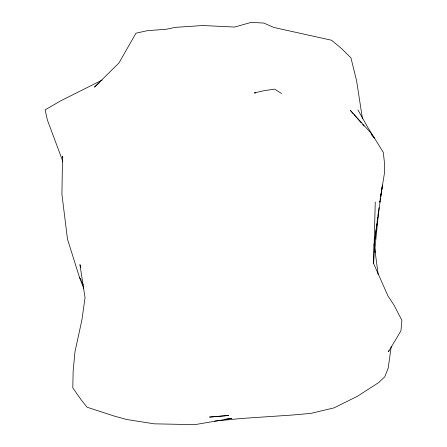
<?xml version="1.0" encoding="UTF-8"?>
<svg xmlns="http://www.w3.org/2000/svg" width="447" height="447" viewBox="0 0 447 447"><rect width="100%" height="100%" fill="white"/><g stroke="black" fill="none" stroke-linecap="round" stroke-linejoin="round"><path stroke-width="0.67" d="M388.896 350.482L388.493 351.755L400.948 330.78L401.887 320.343L394.053 305.223L387.901 295.819L373.653 263.635L375.257 202.005M373.653 263.635L374.173 244.263L376.424 227.003M379.022 207.671L375.016 247.705L375.139 252.505M376.603 225.623L376.871 223.55M377.056 222.17L377.324 220.097M377.503 218.717L377.681 217.337M377.95 215.264L378.134 213.884M378.402 211.817L378.581 210.436M374.268 246.319L374.173 244.263L382.459 185.041L380.609 196.691M391.242 346.391L388.197 368.11L384.755 376.804L378.648 382.604L357.365 396.321L333.943 407.899L310.788 413.391L292.863 414.995L242.201 418.426L214.571 421.102M380.173 199.429L380.391 198.06M380.185 199.474L380.403 198.11M380.62 196.753L384.37 173.637L384.66 164.53L383.297 152.36L367.959 127.669L357.941 109.912M99.307 82.695L94.473 87.126L118.919 63.005L135.972 33.207L147.27 30.681L166.334 29.251L175.202 27.373L202.832 25.524L234.558 27.06L251.309 22.35L263.909 23.076L273.782 27.451L331.551 40.241L341.681 48.678L350.929 57.853L356.572 80.667L362.478 118.868M102.212 80.041L60.993 100.67L45.113 109.85L47.36 119.969L62.815 161.328M224.293 419.331L231.904 418.342L194.831 424.65L154.215 423.829L126.808 419.526L114.326 416.096L87.092 407.234L81.494 400.266L72.805 387.884L73.146 371.105L74.967 351.806L81.941 319.789L85.036 297.657L79.946 264.618L80.683 267.289M255.628 92.965L254.265 92.937L264.261 90.652L274.648 89.115L281.571 93.524M353.119 113.566L350.403 110.443L369.987 131.982L374.385 138.039L371.669 134.91M354.024 114.611L361.265 122.936M362.623 124.501L363.975 126.065M81.13 280.046L79.611 277.732L67.463 239.084L61.926 194.316L62.524 156.031L62.871 157.344M83.31 285.002L79.611 277.732L83.751 288.477M374.173 244.263L378.201 274.721M379.956 200.798L379.738 202.173L379.961 200.832M228.657 415.492L209.643 417.068L228.657 415.492"/></g></svg>
